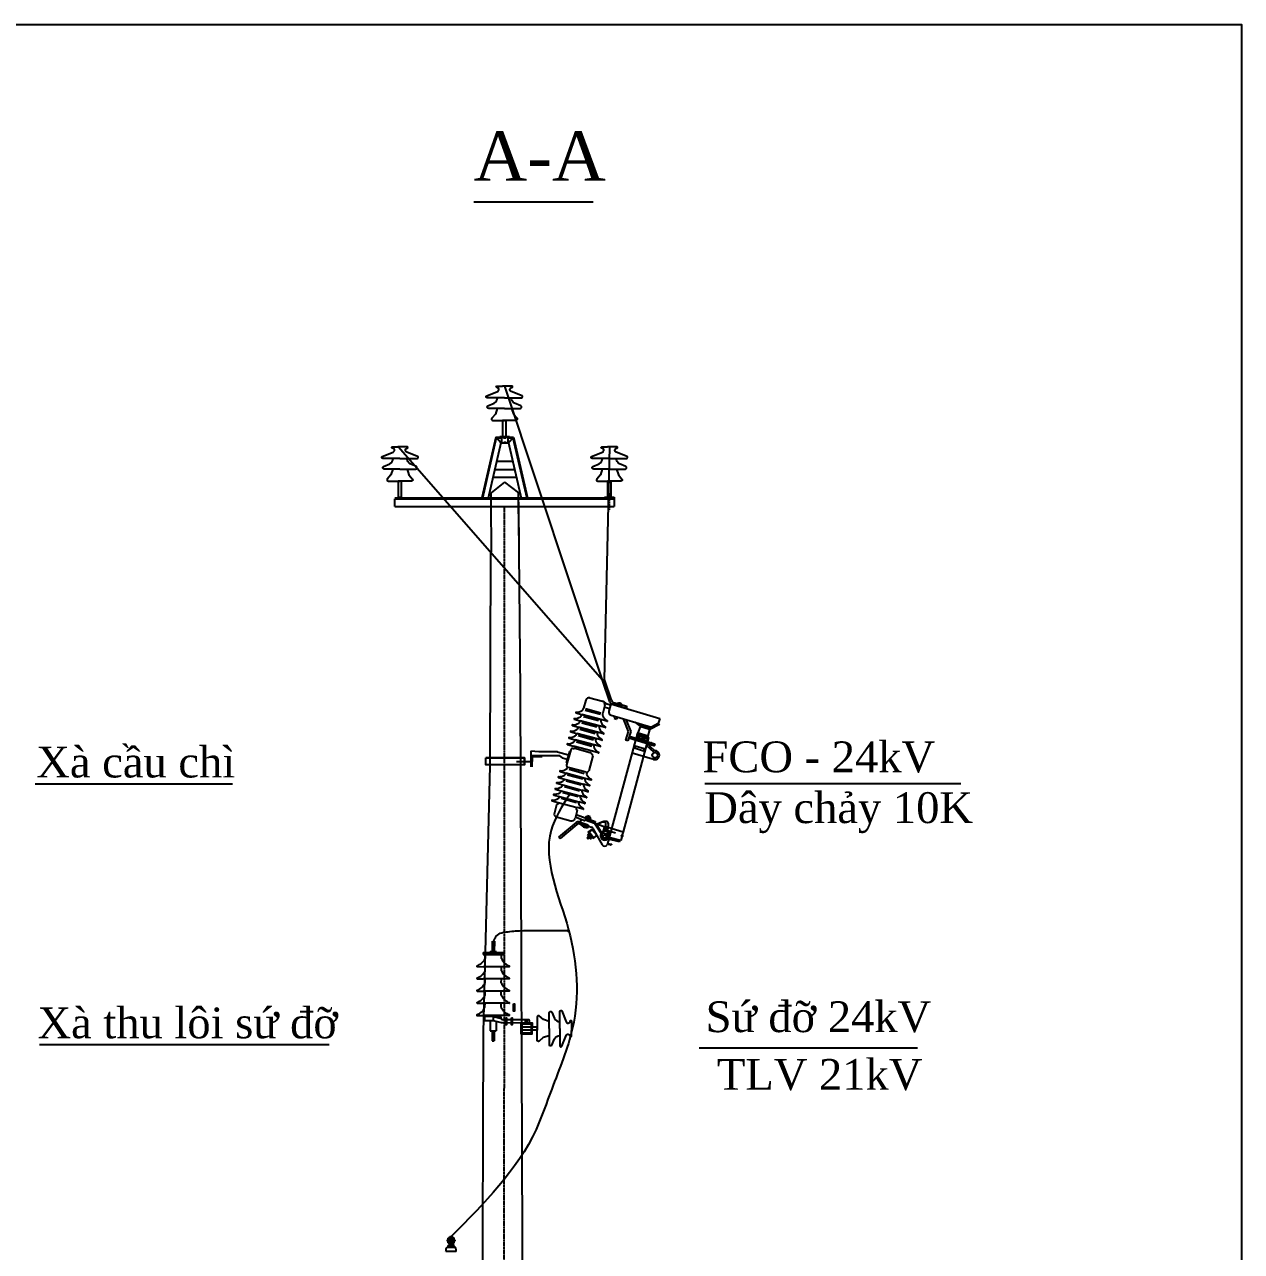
# Model space of a CAD drawing. Header units: inches. Extents: x -246336 to 136055, y -106871 to 69513.
# Drawn here: x -195340 to -188820, y -36802 to -30229 of the extents above; entities that cross this region are included whole.
import ezdxf

# ---------------------------------------------------------------- set-up
doc = ezdxf.new("R2010")
doc.units = ezdxf.units.IN
doc.header["$MEASUREMENT"] = 0
for name, pattern in [('ACAD_ISO10W100', [18.5, 12, -3, 0.5, -3]), ('DASHDOTX2', [2, 1, -0.5, 0, -0.5]), ('DASHED2', [0.375, 0.25, -0.125])]:
    doc.linetypes.add(name, pattern=pattern)
doc.layers.add('Layer1', color=7, linetype='Continuous')
doc.layers.add('XA-TT1', color=7, linetype='Continuous')
doc.styles.add('VIET25', font='VNTIME_0.TTF', dxfattribs={"height": 2.5})
doc.styles.add('VIET4', font='Vhtime.ttf', dxfattribs={"height": 4})

# ---------------------------------------------------------------- blocks, each defined once
blk = doc.blocks.new('SUDUNG')
at = {"layer": 'XA-TT1', "linetype": 'Continuous'}
for points in [[(0, 1.167), (-0.515, 1.167, -0.756652), (-0.532, 1.227), (-0.207, 1.356, 0.805003), (-0.219, 1.476, -1.319257), (-0.218, 1.516), (-0.057, 1.516)], [(0, 1.167), (0.515, 1.167, 0.756652), (0.532, 1.227), (0.207, 1.356, -0.805003), (0.219, 1.476, 1.319257), (0.218, 1.516), (-0.059, 1.516)], [(0, 0.843), (-0.471, 0.843, -0.745259), (-0.495, 0.923), (-0.303, 1.007, 0.255502), (-0.206, 1.162)], [(0, 0.843), (0.471, 0.843, 0.745259), (0.495, 0.923), (0.303, 1.007, -0.255502), (0.206, 1.162)], [(-0.213, 0.843), (-0.271, 0.67), (-0.38, 0.548, 0.566381), (-0.348, 0.483), (0, 0.483)], [(0.213, 0.843), (0.271, 0.67), (0.38, 0.548, -0.566381), (0.348, 0.483), (0, 0.483)]]:
    blk.add_lwpolyline(points, format="xyb", dxfattribs=at)
blk.add_lwpolyline([(-0.052, 0.483), (-0.052, 0), (0.052, 0), (0.052, 0.483)], close=True, dxfattribs=at)
blk = doc.blocks.new('A$C12321B95')
at = {"layer": 'XA-TT1', "linetype": 'Continuous', "xscale": -2.7, "yscale": 2.7, "zscale": 2.7, "rotation": 90}
blk.add_blockref('SUDUNG', (4.095, 1.478), dxfattribs=at)

msp = doc.modelspace()

# ---------------------------------------------------------------- hatches: boundary and pattern name
at = {"layer": 'Layer1'}
h = msp.add_hatch(dxfattribs=at)
h.set_pattern_fill('AR-HBONE', color=256, scale=0.088, style=0)
h.set_pattern_definition([(44.829686, (-237730.836, -38289.89), (0.0375854, 12.6441447), [26.8224, -8.9408]), (134.829686, (-237724.4955, -38283.587), (0.0375854, 12.6441447), [26.8224, -8.9408])])
h.paths.add_polyline_path([(-192002.605, -34071.084), (-191996.985, -34050.357), (-192058.415, -34031.943), (-192064.035, -34052.669), (-192038.572, -34060.302)])
for points in [[(-192823.072, -35140.564), (-192833.962, -35140.531), (-192834.124, -35194.981), (-192823.234, -35195.013)], [(-192824.496, -35619.721), (-192835.386, -35619.689), (-192835.548, -35674.139), (-192824.658, -35674.171)]]:
    msp.add_hatch(color=256, dxfattribs=at).paths.add_polyline_path(points)
at = {"layer": 'XA-TT1'}
h = msp.add_hatch(color=256, dxfattribs=at)
h.paths.add_polyline_path([(-192427.301, -35080.766, 0.4270089), (-192430.79, -35084.087, 0.43279525), (-192427.256, -35087.425)])
h.paths.add_polyline_path([(-192427.301, -35080.766), (-192427.256, -35087.425, 0.39587285), (-192424.122, -35084.107, 0.40153295)])

# ---------------------------------------------------------------- linework, layer by layer
for p, q in [((-192810.749, -32567.431), (-192725.352, -32567.431)), ((-192830.296, -32653.231), (-192705.618, -32653.231)), ((-192821.375, -32613.631), (-192714.726, -32613.631)), ((-193075.105, -36740.161), (-193034.031, -36740.161)), ((-193075.105, -36740.161), (-193075.105, -36747.7)), ((-193070.015, -36731.517), (-193066.474, -36730.014)), ((-193070.015, -36740.161), (-193070.015, -36731.517)), ((-193066.474, -36730.014), (-193042.662, -36730.014)), ((-193062.293, -36724.411), (-193060.809, -36722.926)), ((-193062.293, -36724.411), (-193046.849, -36724.411)), ((-193062.293, -36730.014), (-193062.293, -36724.411)), ((-193062.293, -36740.161), (-193062.293, -36731.517)), ((-193062.293, -36740.161), (-193062.293, -36731.517)), ((-193060.809, -36722.926), (-193060.809, -36730.014)), ((-193060.809, -36722.926), (-193048.327, -36722.926)), ((-193046.843, -36724.411), (-193048.327, -36722.926)), ((-193048.327, -36722.926), (-193048.327, -36730.014)), ((-193046.849, -36730.014), (-193046.849, -36724.411)), ((-193046.849, -36740.161), (-193046.849, -36731.517)), ((-193046.849, -36740.161), (-193046.849, -36731.517)), ((-193039.121, -36731.517), (-193042.662, -36730.014)), ((-193039.121, -36740.161), (-193039.121, -36731.517)), ((-193034.031, -36740.161), (-193034.031, -36747.7)), ((-193026.999, -36802.27), (-193082.138, -36802.27)), ((-193075.105, -36747.7), (-193034.031, -36747.7)), ((-193075.105, -36779.368), (-193034.031, -36779.368)), ((-193070.015, -36756.343), (-193070.015, -36747.7)), ((-193070.015, -36756.343), (-193066.474, -36757.847)), ((-193070.015, -36770.725), (-193066.474, -36769.221)), ((-193070.015, -36779.368), (-193070.015, -36770.725)), ((-193066.474, -36757.847), (-193042.662, -36757.847)), ((-193066.474, -36769.221), (-193042.662, -36769.221)), ((-193062.293, -36747.7), (-193062.293, -36756.343)), ((-193062.293, -36756.343), (-193062.293, -36747.7)), ((-193062.293, -36769.221), (-193062.293, -36757.847)), ((-193062.293, -36779.368), (-193062.293, -36770.725)), ((-193046.849, -36756.343), (-193046.849, -36747.7)), ((-193046.849, -36747.7), (-193046.849, -36756.343)), ((-193046.849, -36769.221), (-193046.849, -36757.847)), ((-193046.849, -36779.368), (-193046.849, -36770.725)), ((-193039.121, -36756.343), (-193042.662, -36757.847)), ((-193039.121, -36770.725), (-193042.662, -36769.221)), ((-193039.121, -36756.343), (-193039.121, -36747.7)), ((-193039.121, -36779.368), (-193039.121, -36770.725))]:
    msp.add_line(p, q)
msp.add_lwpolyline([(-215884.085, -30229.036), (-188820.087, -30229.036), (-188820.087, -49224.345), (-215884.085, -49224.345)], close=True)
for points in [[(-192815.313, -32440.051), (-192890.15, -32765.431)], [(-192812.686, -32443.351), (-192886.934, -32766.171)], [(-192815.313, -32440.051), (-192788.282, -32469.751)], [(-192815.313, -32440.051), (-192720.788, -32440.051)], [(-192812.686, -32443.351), (-192784.563, -32443.351)], [(-192794.45, -32436.098), (-192794.45, -32440.058)], [(-192794.45, -32436.098), (-192741.65, -32436.098)], [(-192794.45, -32440.058), (-192741.65, -32440.058)], [(-192788.282, -32469.751), (-192792.077, -32486.251)], [(-192788.282, -32469.751), (-192747.818, -32469.751)], [(-192784.561, -32440.058), (-192784.578, -32469.751)], [(-192751.561, -32440.058), (-192751.578, -32469.751)], [(-192751.563, -32443.351), (-192723.415, -32443.351)], [(-192747.818, -32469.751), (-192720.788, -32440.051)], [(-192747.818, -32469.751), (-192744.023, -32486.251)], [(-192741.65, -32436.098), (-192741.65, -32440.058)], [(-192723.415, -32443.351), (-192649.166, -32766.171)], [(-192720.788, -32440.051), (-192645.95, -32765.431)], [(-192792.077, -32486.251), (-192857.99, -32772.828)], [(-192744.023, -32486.251), (-192678.11, -32772.828)], [(-193355.45, -32765.431), (-192180.65, -32765.431)], [(-193355.45, -32770.051), (-192180.65, -32770.051)], [(-192233.45, -32761.471), (-192233.45, -32765.431)], [(-192233.45, -32761.471), (-192180.65, -32761.471)], [(-192233.45, -32765.431), (-192180.65, -32765.431)], [(-192180.65, -32761.471), (-192180.65, -32765.431)], [(-192180.65, -32765.431), (-192180.65, -32811.631)], [(-193355.45, -32811.631), (-192180.65, -32811.631)], [(-193082.138, -36802.27), (-193081.894, -36799.143), (-193081.667, -36796.472), (-193081.451, -36794.199), (-193081.238, -36792.266), (-193081.022, -36790.616), (-193080.797, -36789.191), (-193080.555, -36787.933), (-193080.29, -36786.785), (-193079.992, -36785.699), (-193079.641, -36784.662), (-193079.213, -36783.673), (-193078.685, -36782.729), (-193078.034, -36781.829), (-193077.236, -36780.971), (-193076.267, -36780.151), (-193075.105, -36779.368)], [(-193026.999, -36802.27), (-193027.243, -36799.143), (-193027.469, -36796.472), (-193027.686, -36794.199), (-193027.898, -36792.266), (-193028.114, -36790.616), (-193028.339, -36789.191), (-193028.581, -36787.933), (-193028.846, -36786.785), (-193029.144, -36785.699), (-193029.495, -36784.662), (-193029.923, -36783.673), (-193030.451, -36782.729), (-193031.102, -36781.829), (-193031.901, -36780.971), (-193032.869, -36780.151), (-193034.031, -36779.368)]]:
    msp.add_lwpolyline(points)
at = {"color": 9}
for points in [[(-192804.863, -32445.635), (-192810.084, -32450.201)], [(-192803.56, -32447.126), (-192808.78, -32451.692)], [(-192802.256, -32448.616), (-192807.476, -32453.182)], [(-192802.256, -32448.616), (-192807.476, -32453.182)], [(-192800.953, -32450.106), (-192806.173, -32454.672)], [(-192799.649, -32451.597), (-192804.869, -32456.163)], [(-192798.346, -32453.087), (-192803.566, -32457.653)], [(-192797.042, -32454.577), (-192802.262, -32459.143)], [(-192795.738, -32456.068), (-192800.959, -32460.634)], [(-192794.435, -32457.558), (-192799.655, -32462.124)], [(-192794.435, -32457.558), (-192799.655, -32462.124)], [(-192793.131, -32459.048), (-192798.352, -32463.614)], [(-192791.828, -32460.539), (-192797.048, -32465.105)], [(-192790.524, -32462.029), (-192795.745, -32466.595)], [(-192789.221, -32463.52), (-192794.441, -32468.085)], [(-192787.917, -32465.01), (-192793.137, -32469.576)], [(-192748.183, -32465.01), (-192742.963, -32469.576)], [(-192746.879, -32463.52), (-192741.659, -32468.085)], [(-192745.576, -32462.029), (-192740.356, -32466.595)], [(-192744.272, -32460.539), (-192739.052, -32465.105)], [(-192742.969, -32459.048), (-192737.749, -32463.614)], [(-192741.665, -32457.558), (-192736.445, -32462.124)], [(-192741.665, -32457.558), (-192736.445, -32462.124)], [(-192740.362, -32456.068), (-192735.141, -32460.634)], [(-192739.058, -32454.577), (-192733.838, -32459.143)], [(-192737.755, -32453.087), (-192732.534, -32457.653)], [(-192736.451, -32451.597), (-192731.231, -32456.163)], [(-192735.148, -32450.106), (-192729.927, -32454.672)], [(-192733.844, -32448.616), (-192728.624, -32453.182)], [(-192733.844, -32448.616), (-192728.624, -32453.182)], [(-192732.541, -32447.126), (-192727.32, -32451.692)], [(-192731.237, -32445.635), (-192726.017, -32450.201)]]:
    msp.add_lwpolyline(points, dxfattribs=at)
at = {"color": 8, "linetype": 'DASHED2', "ltscale": 0.2}
for points in [[(-192784.576, -32466.451), (-192751.576, -32466.451)], [(-192784.563, -32443.358), (-192751.563, -32443.358)]]:
    msp.add_lwpolyline(points, dxfattribs=at)
at = {"color": 9, "linetype": 'ACAD_ISO10W100', "ltscale": 0.5}
msp.add_lwpolyline([(-192207.05, -32740.12), (-192207.05, -32830.331)], dxfattribs=at)
for centre, radius, start, end in [((-193066.154, -36735.689), 5.684, 47.2152204, 93.227031), ((-193054.571, -36750.596), 20.582, 67.964255, 112.035745), ((-193042.982, -36735.689), 5.684, 86.772969, 132.7847796), ((-193066.154, -36752.171), 5.684, 266.772969, 312.7847796), ((-193066.154, -36774.897), 5.684, 47.2152204, 93.227031), ((-193054.571, -36737.265), 20.582, 247.964255, 292.035745), ((-193054.571, -36789.803), 20.582, 67.964255, 112.035745), ((-193042.982, -36752.171), 5.684, 227.2152204, 273.227031), ((-193042.982, -36774.897), 5.684, 86.772969, 132.7847796)]:
    msp.add_arc(centre, radius, start, end)
at = {"layer": 'Layer1'}
for p, q in [((-192243.197, -33740.853), (-192232.991, -33738.01)), ((-192204.259, -33857.206), (-192243.197, -33740.853)), ((-192223.202, -33767.262), (-192233.379, -33770.189)), ((-192195.707, -33849.421), (-192232.991, -33738.01)), ((-192218.249, -33782.062), (-192228.426, -33784.989)), ((-192332.931, -33848.57), (-192344.482, -33891.171)), ((-192311.339, -33836.189), (-192243.392, -33854.612)), ((-192385.608, -33916.491), (-192353.693, -33925.144)), ((-192344.482, -33891.171), (-192345.192, -33893.789)), ((-192336.531, -33902.444), (-192255.118, -33924.518)), ((-192334.21, -33893.881), (-192252.796, -33915.955)), ((-192243.392, -33854.612), (-192242.5, -33854.879)), ((-192242.585, -33854.817), (-192220.438, -33869.917)), ((-192231.011, -33876.204), (-192242.562, -33918.805)), ((-192206.265, -33895.361), (-192233.861, -33886.716)), ((-192201.245, -33875.93), (-192231.132, -33866.567)), ((-192199.163, -33867.87), (-192209.342, -33907.273)), ((-192199.163, -33867.87), (-191936.976, -33946.465)), ((-192192.622, -33868.479), (-192116.99, -33891.151)), ((-192184.07, -33860.695), (-192113.938, -33881.718)), ((-192160.806, -33878.017), (-192161.178, -33879.257)), ((-192147.407, -33882.033), (-192147.779, -33883.273)), ((-192113.938, -33881.718), (-192116.99, -33891.151)), ((-192394.82, -33950.464), (-192362.905, -33959.117)), ((-192362.905, -33959.117), (-192363.615, -33961.736)), ((-192260.985, -33986.752), (-192362.905, -33959.117)), ((-192362.905, -33959.117), (-192260.985, -33986.752)), ((-192354.954, -33970.391), (-192273.541, -33992.465)), ((-192353.693, -33925.144), (-192354.403, -33927.763)), ((-192251.773, -33952.778), (-192353.693, -33925.144)), ((-192353.693, -33925.144), (-192251.773, -33952.778)), ((-192345.743, -33936.417), (-192264.329, -33958.492)), ((-192251.773, -33952.778), (-192252.483, -33955.397)), ((-192219.858, -33961.432), (-192251.773, -33952.778)), ((-192242.562, -33918.805), (-192243.272, -33921.424)), ((-192197.355, -33928.534), (-191981.498, -33993.24)), ((-192177.714, -33934.422), (-192181.091, -33945.685)), ((-192181.091, -33945.685), (-192167.732, -33949.835)), ((-192164.315, -33938.438), (-192167.732, -33949.835)), ((-192132.915, -33947.851), (-192105.41, -34016.676)), ((-192118.158, -33952.274), (-192092.405, -34016.715)), ((-192039.393, -33987.581), (-192069.084, -33966.985)), ((-192041.633, -33984.359), (-192064.848, -33968.255)), ((-191938.276, -33979.341), (-191985.706, -34003.674)), ((-191939.759, -33977.552), (-191985.705, -34001.124)), ((-191944.514, -33974.266), (-191981.498, -33993.24)), ((-191936.976, -33946.465), (-191944.514, -33974.266)), ((-191939.759, -33977.552), (-191938.276, -33979.341)), ((-192413.243, -34018.411), (-192381.328, -34027.064)), ((-192404.031, -33984.437), (-192372.116, -33993.091)), ((-192381.328, -34027.064), (-192382.038, -34029.683)), ((-192279.407, -34054.698), (-192381.328, -34027.064)), ((-192381.328, -34027.064), (-192279.407, -34054.698)), ((-192373.377, -34038.337), (-192291.963, -34060.412)), ((-192372.116, -33993.091), (-192372.826, -33995.71)), ((-192270.196, -34020.725), (-192372.116, -33993.091)), ((-192372.116, -33993.091), (-192270.196, -34020.725)), ((-192364.166, -34004.364), (-192282.752, -34026.438)), ((-192270.196, -34020.725), (-192270.906, -34023.344)), ((-192238.281, -34029.378), (-192270.196, -34020.725)), ((-192260.985, -33986.752), (-192261.695, -33989.371)), ((-192229.07, -33995.405), (-192260.985, -33986.752)), ((-192105.41, -34016.676), (-192119.53, -34063.459)), ((-192092.405, -34016.715), (-192107.6, -34067.06)), ((-192100.002, -34041.887), (-192038.572, -34060.302)), ((-192058.415, -34031.943), (-192064.035, -34052.669)), ((-192058.415, -34031.943), (-192051.62, -34024.303)), ((-192058.415, -34031.943), (-191996.985, -34050.357)), ((-192051.64, -34024.324), (-192040.774, -33991.722)), ((-192051.62, -34024.303), (-191998.456, -34040.239)), ((-192041.633, -33984.359), (-191985.705, -34001.124)), ((-192039.393, -33987.581), (-191985.706, -34003.674)), ((-192038.055, -33990.31), (-191991.844, -34004.163)), ((-191998.456, -34040.239), (-191990.338, -34006.789)), ((-191996.985, -34050.357), (-191998.456, -34040.239)), ((-192413.756, -34114.27), (-192435.775, -34195.48)), ((-192413.756, -34114.27), (-192435.775, -34195.48)), ((-192431.665, -34086.357), (-192399.75, -34095.011)), ((-192422.454, -34052.384), (-192390.539, -34061.037)), ((-192401.511, -34108.472), (-192402.96, -34108.08)), ((-192297.83, -34122.645), (-192399.75, -34095.011)), ((-192391.8, -34106.284), (-192310.386, -34128.359)), ((-192390.539, -34061.037), (-192391.249, -34063.656)), ((-192389.497, -34097.791), (-192390.715, -34102.282)), ((-192288.619, -34088.672), (-192390.539, -34061.037)), ((-192390.539, -34061.037), (-192288.619, -34088.672)), ((-192382.589, -34072.311), (-192301.175, -34094.385)), ((-192288.619, -34088.672), (-192289.329, -34091.291)), ((-192256.704, -34097.325), (-192288.619, -34088.672)), ((-192279.407, -34054.698), (-192280.118, -34057.317)), ((-192247.493, -34063.352), (-192279.407, -34054.698)), ((-192066.623, -34062.215), (-192201.201, -34558.562)), ((-192005.193, -34080.63), (-192133.609, -34554.25)), ((-192107.6, -34067.06), (-192119.53, -34063.459)), ((-192102.859, -34051.353), (-191967.868, -34091.818)), ((-192063.784, -34052.744), (-191965.037, -34082.345)), ((-191966.044, -34129.075), (-192008.163, -34091.584)), ((-191962.274, -34119.842), (-192005.193, -34080.63)), ((-191996.985, -34050.357), (-192002.605, -34071.084)), ((-191962.076, -34087.792), (-191962.381, -34088.836)), ((-192471.831, -34146.934), (-192586.083, -34146.594)), ((-192484.27, -34125.851), (-192584.106, -34125.554)), ((-192484.27, -34125.851), (-192426.163, -34141.606)), ((-192457.473, -34157.837), (-192471.831, -34146.934)), ((-192457.473, -34157.837), (-192432.407, -34164.633)), ((-192421.161, -34123.158), (-192437.677, -34184.069)), ((-192421.51, -34142.867), (-192421.185, -34142.955)), ((-192421.161, -34123.158), (-192416.508, -34124.419)), ((-192295.471, -34146.342), (-192317.491, -34227.552)), ((-192308.084, -34119.865), (-192309.301, -34124.356)), ((-192303.111, -34135.153), (-192301.662, -34135.545)), ((-192265.915, -34131.299), (-192297.83, -34122.645)), ((-192085.016, -34130.051), (-191976.328, -34162.632)), ((-192471.022, -34231.512), (-192439.107, -34240.165)), ((-192439.107, -34240.165), (-192337.187, -34267.8)), ((-192337.187, -34267.8), (-192439.107, -34240.165)), ((-192437.677, -34184.069), (-192433.024, -34185.331)), ((-192427.155, -34206.935), (-192330.716, -34233.083)), ((-192422.37, -34219.032), (-192340.957, -34241.106)), ((-192488.025, -34294.221), (-192456.11, -34302.874)), ((-192479.524, -34262.867), (-192447.609, -34271.52)), ((-192456.11, -34302.874), (-192354.19, -34330.509)), ((-192447.609, -34271.52), (-192345.689, -34299.154)), ((-192447.45, -34311.529), (-192366.036, -34333.603)), ((-192438.948, -34280.174), (-192357.535, -34302.249)), ((-192430.447, -34248.82), (-192349.033, -34270.894)), ((-192313.774, -34307.808), (-192345.689, -34299.154)), ((-192305.272, -34276.453), (-192337.187, -34267.8)), ((-192505.028, -34356.93), (-192473.113, -34365.584)), ((-192496.527, -34325.576), (-192464.612, -34334.229)), ((-192473.113, -34365.584), (-192371.193, -34393.218)), ((-192464.612, -34334.229), (-192362.691, -34361.863)), ((-192464.453, -34374.238), (-192383.039, -34396.313)), ((-192455.951, -34342.884), (-192374.537, -34364.958)), ((-192330.777, -34370.517), (-192362.691, -34361.863)), ((-192322.275, -34339.162), (-192354.19, -34330.509)), ((-192513.529, -34388.285), (-192481.614, -34396.938)), ((-192489.98, -34410.117), (-192501.588, -34452.928)), ((-192481.614, -34396.938), (-192379.694, -34424.573)), ((-192379.131, -34440.172), (-192390.739, -34482.983)), ((-192347.779, -34433.226), (-192379.694, -34424.573)), ((-192339.278, -34401.871), (-192371.193, -34393.218)), ((-192489.207, -34474.521), (-192412.331, -34495.364)), ((-192384.406, -34503.91), (-192478.396, -34582.778)), ((-192389.101, -34474.309), (-192339.991, -34492.743)), ((-192384.82, -34461.154), (-192282.481, -34499.567)), ((-192368.594, -34500.377), (-192321.029, -34517.366)), ((-192357.739, -34486.464), (-192362.983, -34502.381)), ((-192337.158, -34491.456), (-192336.199, -34488.9)), ((-192336.287, -34489.133), (-192286.59, -34507.787)), ((-192335.22, -34479.559), (-192309.365, -34489.316)), ((-192335.093, -34479.237), (-192333.917, -34476.235)), ((-192333.366, -34487.614), (-192284.645, -34505.902)), ((-192327.443, -34471.77), (-192331.583, -34473.808)), ((-192309.908, -34478.64), (-192327.443, -34471.77)), ((-192326.986, -34482.666), (-192325.724, -34479.445)), ((-192325.092, -34472.691), (-192323.331, -34467.809)), ((-192309.797, -34473.111), (-192323.331, -34467.809)), ((-192317.599, -34486.209), (-192316.383, -34483.105)), ((-192311.594, -34478.092), (-192309.797, -34473.111)), ((-192310.681, -34480.613), (-192310.681, -34480.613)), ((-192309.908, -34478.64), (-192308.475, -34482.511)), ((-192309.365, -34489.316), (-192308.189, -34486.315)), ((-192286.59, -34507.787), (-192250.919, -34562.861)), ((-192280.047, -34510.243), (-192285.493, -34508.382)), ((-192282.481, -34499.567), (-192284.645, -34505.902)), ((-192381.181, -34515.016), (-192471.179, -34590.534)), ((-192458.155, -34565.794), (-192451.289, -34573.844)), ((-192446.749, -34556.222), (-192439.883, -34564.273)), ((-192365.369, -34511.483), (-192324.256, -34526.312)), ((-192321.029, -34517.366), (-192324.256, -34526.312)), ((-192322.696, -34521.988), (-192304.778, -34528.713)), ((-192321.91, -34574.608), (-192321.205, -34570.54)), ((-192321.91, -34574.608), (-192310.197, -34589.354)), ((-192320.255, -34556.616), (-192295.6, -34537.409)), ((-192293.254, -34589.748), (-192320.255, -34556.616)), ((-192320.251, -34573.29), (-192320.251, -34573.29)), ((-192317.018, -34565.103), (-192319.542, -34567.108)), ((-192314.784, -34563.329), (-192317.018, -34565.103)), ((-192299.56, -34586.525), (-192317.018, -34565.103)), ((-192315.131, -34556.718), (-192293.433, -34539.815)), ((-192291.687, -34585.485), (-192315.131, -34556.718)), ((-192311.458, -34571.925), (-192314.069, -34573.999)), ((-192275.869, -34570.977), (-192298.223, -34543.547)), ((-192295.699, -34536.43), (-192245.171, -34624.459)), ((-192293.254, -34589.748), (-192274.064, -34574.123)), ((-192291.687, -34585.485), (-192275.232, -34572.088)), ((-192280.047, -34510.243), (-192234.999, -34525.636)), ((-192280.047, -34510.243), (-192244.983, -34564.38)), ((-192244.29, -34566.434), (-192232.258, -34531.222)), ((-192241.157, -34557.265), (-192217.767, -34567.386)), ((-192210.703, -34549.984), (-192239.548, -34552.559)), ((-192220.121, -34544.756), (-192174.05, -34559.033)), ((-192209.114, -34548.164), (-192219.096, -34559.601)), ((-192201.201, -34558.562), (-192218.948, -34624.013)), ((-192215.225, -34528.959), (-192133.609, -34554.25)), ((-192204.916, -34549.468), (-192211.146, -34556.605)), ((-192133.609, -34554.25), (-192137.902, -34570.085)), ((-192478.396, -34582.778), (-192471.179, -34590.534)), ((-192327.722, -34587.486), (-192322.963, -34592.416)), ((-192318.081, -34579.393), (-192327.68, -34587.451)), ((-192313.845, -34584.762), (-192322.963, -34592.416)), ((-192310.197, -34589.354), (-192305.593, -34589.671)), ((-192305.12, -34579.702), (-192307.829, -34581.854)), ((-192299.831, -34586.74), (-192302.356, -34588.745)), ((-192297.327, -34584.75), (-192299.56, -34586.525)), ((-192151.573, -34608.539), (-192210.526, -34592.952)), ((-192146.182, -34600.621), (-192208.162, -34584.233)), ((-192151.573, -34608.539), (-192149.264, -34599.806)), ((-192140.794, -34580.747), (-192146.182, -34600.621)), ((-192833.962, -35140.531), (-192834.124, -35194.981)), ((-192823.072, -35140.564), (-192823.234, -35195.013)), ((-192883.145, -35200.28), (-192883.177, -35211.17)), ((-192883.177, -35211.17), (-192774.277, -35211.494)), ((-192883.145, -35200.28), (-192774.245, -35200.604)), ((-192872.352, -35232.983), (-192872.287, -35211.203)), ((-192845.014, -35194.949), (-192845.03, -35200.394)), ((-192845.014, -35194.949), (-192812.344, -35195.046)), ((-192834.124, -35194.981), (-192823.234, -35195.013)), ((-192812.344, -35195.046), (-192812.36, -35200.491)), ((-192785.232, -35233.241), (-192785.167, -35211.462)), ((-192774.245, -35200.604), (-192774.277, -35211.494)), ((-192913.941, -35276.419), (-192883.371, -35276.51)), ((-192774.472, -35276.834), (-192883.371, -35276.51)), ((-192872.546, -35298.322), (-192872.481, -35276.542)), ((-192785.426, -35298.581), (-192785.362, -35276.801)), ((-192743.902, -35276.925), (-192774.472, -35276.834)), ((-192914.135, -35341.759), (-192883.565, -35341.85)), ((-192774.666, -35342.173), (-192883.565, -35341.85)), ((-192872.74, -35363.662), (-192872.675, -35341.882)), ((-192785.621, -35363.921), (-192785.556, -35342.141)), ((-192744.096, -35342.264), (-192774.666, -35342.173)), ((-192914.329, -35407.099), (-192883.76, -35407.189)), ((-192774.86, -35407.513), (-192883.76, -35407.189)), ((-192872.934, -35429.002), (-192872.87, -35407.222)), ((-192785.815, -35429.261), (-192785.75, -35407.481)), ((-192744.29, -35407.604), (-192774.86, -35407.513)), ((-192914.524, -35472.438), (-192883.954, -35472.529)), ((-192775.054, -35472.853), (-192883.954, -35472.529)), ((-192873.129, -35494.341), (-192873.064, -35472.561)), ((-192786.009, -35494.6), (-192785.944, -35472.82)), ((-192744.485, -35472.944), (-192775.054, -35472.853)), ((-192914.718, -35537.778), (-192884.148, -35537.869)), ((-192775.249, -35538.193), (-192884.148, -35537.869)), ((-192873.339, -35565.126), (-192873.274, -35543.346)), ((-192791.6, -35543.589), (-192873.274, -35543.346)), ((-192829.714, -35543.476), (-192829.779, -35565.256)), ((-192829.714, -35543.476), (-192786.187, -35554.495)), ((-192786.187, -35554.403), (-192786.171, -35549.05)), ((-192780.758, -35559.864), (-192638.566, -35560.287)), ((-192744.679, -35538.283), (-192775.249, -35538.193)), ((-192658.035, -35560.229), (-192658.084, -35576.656)), ((-192649.115, -35560.255), (-192649.164, -35576.682)), ((-192873.339, -35565.126), (-192829.779, -35565.256)), ((-192846.114, -35565.207), (-192846.276, -35619.657)), ((-192846.276, -35619.657), (-192813.606, -35619.754)), ((-192835.386, -35619.689), (-192835.548, -35674.139)), ((-192829.779, -35565.256), (-192792.75, -35574.63)), ((-192824.496, -35619.721), (-192824.658, -35674.171)), ((-192813.456, -35569.388), (-192813.606, -35619.754)), ((-192779.549, -35576.295), (-192638.615, -35576.714)), ((-192635.852, -35563.017), (-192635.884, -35573.999)), ((-192835.548, -35674.139), (-192824.658, -35674.171))]:
    msp.add_line(p, q, dxfattribs=at)
for points in [[(-192068.494, -34093.257), (-192019.511, -34108.254), (-192023.597, -34121.6), (-192072.58, -34106.602)], [(-192719.555, -35475.801), (-192715.224, -35475.798), (-192715.34, -35514.787), (-192719.671, -35514.775)], [(-192762.227, -35549.852), (-192757.896, -35549.864), (-192758.011, -35588.807), (-192762.343, -35588.794)], [(-192731.041, -35549.944), (-192726.71, -35549.957), (-192726.825, -35588.9), (-192731.157, -35588.887)]]:
    msp.add_lwpolyline(points, close=True, dxfattribs=at)
for centre, radius in [((-191962.345, -34143.521), 14.913), ((-192231.4, -34579.738), 8.793), ((-192217.675, -34536.913), 3.321), ((-192139.912, -34575.361), 2.214)]:
    msp.add_circle(centre, radius, dxfattribs=at)
for centre, radius, start, end in [((-192315.944, -33853.176), 17.6, 74.8296857, 164.8296857), ((-192179.016, -33843.836), 17.6, 198.5031929, 253.3131323), ((-192385.032, -33914.367), 2.2, 103.2431691, 254.8296857), ((-192381.486, -33858.666), 53.712, 265.6756337, 302.3210219), ((-192362.178, -33889.184), 17.6, 302.3210219, 344.8296857), ((-192247.998, -33871.599), 17.6, 344.8296857, 74.8296857), ((-192192.301, -33911.675), 17.6, 165.515293, 253.3131323), ((-192187.568, -33851.62), 17.6, 198.5031929, 253.3131323), ((-192155.514, -33884.117), 19.663, 29.7014467, 116.9248179), ((-192403.455, -33982.314), 2.2, 103.2431691, 254.8296857), ((-192399.909, -33926.613), 53.712, 265.6756337, 302.3210219), ((-192394.244, -33948.341), 2.2, 103.2431691, 254.8296857), ((-192390.698, -33892.64), 53.712, 265.6756337, 302.3210219), ((-192380.601, -33957.13), 17.6, 302.3210219, 344.8296857), ((-192371.39, -33923.157), 17.6, 302.3210219, 344.8296857), ((-192235.496, -33960.003), 17.6, 164.8296857, 207.3383494), ((-192203.418, -33943.419), 53.712, 207.3383494, 243.9837376), ((-192226.285, -33926.03), 17.6, 164.8296857, 207.3383494), ((-192194.206, -33909.445), 53.712, 207.3383494, 243.9837376), ((-192219.282, -33959.308), 2.2, 254.8296857, 46.4162022), ((-192421.878, -34050.261), 2.2, 103.2431691, 254.8296857), ((-192418.332, -33994.56), 53.712, 265.6756337, 302.3210219), ((-192412.667, -34016.287), 2.2, 103.2431691, 254.8296857), ((-192409.121, -33960.587), 53.712, 265.6756337, 302.3210219), ((-192399.024, -34025.077), 17.6, 302.3210219, 344.8296857), ((-192389.813, -33991.104), 17.6, 302.3210219, 344.8296857), ((-192253.919, -34027.95), 17.6, 164.8296857, 207.3383494), ((-192221.84, -34011.365), 53.712, 207.3383494, 243.9837376), ((-192244.708, -33993.976), 17.6, 164.8296857, 207.3383494), ((-192212.629, -33977.392), 53.712, 207.3383494, 243.9837376), ((-192237.705, -34027.255), 2.2, 254.8296857, 46.4162022), ((-192228.494, -33993.282), 2.2, 254.8296857, 46.4162022), ((-192038.687, -33992.418), 2.2, 73.3131323, 161.5673991), ((-191962.526, -33828.752), 176.452, 244.1748316, 262.4514331), ((-191992.476, -34006.27), 2.2, 346.3583838, 73.3131323), ((-192431.09, -34084.234), 2.2, 103.2431691, 254.8296857), ((-192427.544, -34028.533), 53.712, 265.6756337, 302.3210219), ((-192405.263, -34116.573), 8.8, 74.8296857, 164.8296857), ((-192399.208, -34099.979), 8.8, 254.8296857, 344.8296857), ((-192408.236, -34059.051), 17.6, 302.3210219, 344.8296857), ((-192272.342, -34095.896), 17.6, 164.8296857, 207.3383494), ((-192240.263, -34079.312), 53.712, 207.3383494, 243.9837376), ((-192263.131, -34061.923), 17.6, 164.8296857, 207.3383494), ((-192231.052, -34045.339), 53.712, 207.3383494, 243.9837376), ((-192256.128, -34095.202), 2.2, 254.8296857, 46.4162022), ((-192246.917, -34061.228), 2.2, 254.8296857, 46.4162022), ((-191980.614, -34083.412), 4.4, 166.1422532, 256.5656303), ((-191980.326, -34082.53), 4.563, 77.4061572, 177.8420659), ((-191966.605, -34087.604), 4.4, 253.3131323, 343.7365094), ((-191966.3, -34086.56), 4.4, 343.7365094, 73.3131323), ((-192300.808, -34126.659), 8.8, 164.8296857, 254.8296857), ((-192303.965, -34144.039), 8.8, 344.8296857, 74.8296857), ((-192265.34, -34129.175), 2.2, 254.8296857, 46.4162022), ((-191962.345, -34143.521), 23.68, 233.807223, 89.8296857), ((-192470.447, -34229.389), 2.2, 103.2431691, 254.8296857), ((-192466.901, -34173.688), 53.712, 265.6756337, 302.3210219), ((-192456.094, -34235.56), 17.6, 302.3210219, 344.8296857), ((-192447.593, -34204.205), 17.6, 302.3210219, 323.7500171), ((-192427.282, -34197.783), 8.8, 164.8296857, 221.3415075), ((-192440.496, -34209.409), 8.8, 323.7500171, 41.3415075), ((-192320.452, -34241.957), 8.8, 108.3178638, 185.9093542), ((-192311.699, -34241.051), 17.6, 185.9093542, 207.3383494), ((-192325.984, -34225.249), 8.8, 288.3178638, 344.8296857), ((-192487.449, -34292.098), 2.2, 103.2431691, 254.8296857), ((-192483.903, -34236.397), 53.712, 265.6756337, 302.3210219), ((-192478.948, -34260.743), 2.2, 103.2431691, 254.8296857), ((-192475.402, -34205.042), 53.712, 265.6756337, 302.3210219), ((-192473.097, -34298.269), 17.6, 302.3210219, 344.8296857), ((-192464.595, -34266.914), 17.6, 302.3210219, 344.8296857), ((-192328.702, -34303.76), 17.6, 164.8296857, 207.3383494), ((-192296.623, -34287.176), 53.712, 207.3383494, 243.9837376), ((-192320.201, -34272.405), 17.6, 164.8296857, 207.3383494), ((-192288.122, -34255.821), 53.712, 207.3383494, 243.9837376), ((-192279.62, -34224.466), 53.712, 207.3383494, 243.9837376), ((-192313.198, -34305.684), 2.2, 254.8296857, 46.4162022), ((-192304.697, -34274.33), 2.2, 254.8296857, 46.4162022), ((-192509.408, -34330.461), 53.712, 265.6756337, 302.3210219), ((-192504.452, -34354.807), 2.2, 103.2431691, 254.8296857), ((-192500.906, -34299.106), 53.712, 265.6756337, 302.3210219), ((-192495.951, -34323.452), 2.2, 103.2431691, 254.8296857), ((-192492.405, -34267.751), 53.712, 265.6756337, 302.3210219), ((-192490.1, -34360.978), 17.6, 302.3210219, 344.8296857), ((-192481.598, -34329.623), 17.6, 302.3210219, 344.8296857), ((-192345.705, -34366.469), 17.6, 164.8296857, 207.3383494), ((-192313.626, -34349.885), 53.712, 207.3383494, 243.9837376), ((-192337.203, -34335.115), 17.6, 164.8296857, 207.3383494), ((-192305.124, -34318.53), 53.712, 207.3383494, 243.9837376), ((-192330.201, -34368.393), 2.2, 254.8296857, 46.4162022), ((-192321.699, -34337.039), 2.2, 254.8296857, 46.4162022), ((-192512.954, -34386.162), 2.2, 103.2431691, 254.8296857), ((-192485.734, -34411.269), 4.4, 101.9021654, 164.8296857), ((-192488.986, -34395.839), 11.368, 281.9021654, 349.2115759), ((-192372.778, -34427.348), 11.368, 160.4477954, 227.7572059), ((-192383.378, -34439.021), 4.4, 344.8296857, 47.7572059), ((-192354.206, -34397.824), 17.6, 164.8296857, 207.3383494), ((-192322.127, -34381.239), 53.712, 207.3383494, 243.9837376), ((-192347.204, -34431.103), 2.2, 254.8296857, 46.4162022), ((-192338.702, -34399.748), 2.2, 254.8296857, 46.4162022), ((-192484.601, -34457.534), 17.6, 164.8296857, 254.8296857), ((-192407.726, -34478.378), 17.6, 254.8296857, 344.8296857), ((-192373.093, -34517.392), 17.6, 75.1904049, 130.0003444), ((-192339.218, -34490.683), 2.2, 249.4260875, 339.4260875), ((-192334.14, -34489.673), 2.2, 69.4260875, 159.4260875), ((-192329.821, -34477.84), 4.4, 68.6065248, 158.6065248), ((-192329.821, -34477.84), 4.4, 338.6065248, 68.6065248), ((-192312.286, -34484.71), 4.4, 68.6065248, 158.6065248), ((-192312.286, -34484.71), 4.4, 338.6065248, 68.6065248), ((-192369.868, -34528.498), 17.6, 75.1904049, 130.0003444), ((-192331.85, -34500.084), 30.535, 206.5207436, 304.9373635), ((-192316.805, -34570.553), 4.4, 128.4607533, 218.4607533), ((-192316.805, -34570.553), 4.4, 218.4607533, 308.4607533), ((-192310.963, -34545.191), 17.6, 29.8551114, 69.4260875), ((-192230.917, -34574.724), 23.255, 149.3286634, 33.4048387), ((-192230.917, -34574.724), 15.059, 155.8782126, 38.9376423), ((-192248.677, -34566.772), 4.4, 335.8782126, 32.9306516), ((-192236.422, -34529.799), 4.4, 341.1351017, 71.1351017), ((-192217.673, -34536.857), 8.269, 72.7828475, 252.7828475), ((-192215.781, -34562.495), 4.4, 138.8861421, 218.9376423), ((-192207.831, -34559.499), 4.4, 138.8861421, 213.4048387), ((-192140.895, -34574.997), 5.752, 249.768717, 79.8906543), ((-192305.092, -34585.299), 4.4, 128.4607533, 218.4607533), ((-192305.092, -34585.299), 4.4, 218.4607533, 308.4607533), ((-192232.25, -34613.053), 17.236, 221.4372721, 320.5135989), ((-192913.934, -35274.241), 2.178, 120.5605227, 269.8296857), ((-192943.734, -35263.985), 79.037, 291.1351355, 334.2501418), ((-192943.54, -35198.646), 79.037, 291.1351355, 334.2501418), ((-192713.841, -35199.328), 79.037, 205.4092295, 248.5242358), ((-192743.895, -35274.747), 2.178, 269.8296857, 59.0988486), ((-192914.129, -35339.581), 2.178, 120.5605227, 269.8296857), ((-192943.928, -35329.325), 79.037, 291.1351355, 334.2501418), ((-192714.229, -35330.008), 79.037, 205.4092295, 248.5242358), ((-192714.035, -35264.668), 79.037, 205.4092295, 248.5242358), ((-192744.09, -35340.086), 2.178, 269.8296857, 59.0988486), ((-192914.323, -35404.921), 2.178, 120.5605227, 269.8296857), ((-192944.123, -35394.665), 79.037, 291.1351355, 334.2501418), ((-192714.424, -35395.348), 79.037, 205.4092295, 248.5242358), ((-192744.284, -35405.426), 2.178, 269.8296857, 59.0988486), ((-192914.517, -35470.26), 2.178, 120.5605227, 269.8296857), ((-192944.317, -35460.004), 79.037, 291.1351355, 334.2501418), ((-192714.618, -35460.687), 79.037, 205.4092295, 248.5242358), ((-192744.478, -35470.766), 2.178, 269.8296857, 59.0988486), ((-192914.711, -35535.6), 2.178, 120.5605227, 269.8296857), ((-192791.616, -35549.034), 5.445, 359.8296857, 89.8296857), ((-192780.742, -35554.419), 5.445, 179.8296857, 269.8296857), ((-192744.672, -35536.105), 2.178, 269.8296857, 59.0988486), ((-192638.574, -35563.009), 2.723, 359.8296857, 89.8296857), ((-192779.387, -35521.845), 54.45, 255.7934422, 269.8296857), ((-192638.607, -35573.991), 2.723, 269.8296857, 359.8296857)]:
    msp.add_arc(centre, radius, start, end, dxfattribs=at)
for points in [[(-192315.993, -34482.34), (-192317.174, -34478.1), (-192320.312, -34476.625), (-192323.37, -34477.256), (-192325.724, -34479.445)], [(-192314.79, -34574.464), (-192315.898, -34578.723), (-192313.925, -34581.575), (-192310.963, -34582.565), (-192307.829, -34581.854)]]:
    msp.add_spline(points, degree=3, dxfattribs=at)
for points, knots in [([(-192212.162, -34529.908), (-192212.039, -34528.834), (-192210.605, -34515.958), (-192213.907, -34498.525), (-192228.037, -34497.364), (-192247.577, -34500.756), (-192271.53, -34513.364)], [4.01294699, 4.01294699, 4.01294699, 4.01294699, 6.87586111, 8.08415468, 9.89582718, 10.65164615, 10.65164615, 10.65164615, 10.65164615]), ([(-192232.594, -34551.938), (-192231.71, -34549.013), (-192228.77, -34539.289), (-192223.507, -34527.353), (-192226.247, -34499.249), (-192241.251, -34501.744), (-192252.662, -34504.991), (-192269.124, -34513.975)], [3.67386004, 3.67386004, 3.67386004, 3.67386004, 3.97203619, 6.87586111, 8.08415468, 9.89582718, 10.65164615, 10.65164615, 10.65164615, 10.65164615]), ([(-192217.067, -34617.078), (-192211.182, -34618.57), (-192204.666, -34620.185), (-192194.441, -34621.069), (-192197.118, -34626.305), (-192206.368, -34622.84), (-192212.887, -34620.48), (-192217.534, -34618.8)], [0.06410885, 0.06410885, 0.06410885, 0.06410885, 2.34854261, 2.56954047, 2.92044814, 3.62650297, 5.41498362, 5.41498362, 5.41498362, 5.41498362])]:
    msp.add_open_spline(points, degree=3, knots=knots, dxfattribs=at)
at = {"layer": 'XA-TT1', "color": 6}
for p, q in [((-192243.197, -33740.853), (-192766.712, -32165.859)), ((-192243.197, -33740.853), (-193339.093, -32491.232)), ((-192232.991, -33738.01), (-192204.062, -32491.232))]:
    msp.add_line(p, q, dxfattribs=at)
at = {"layer": 'XA-TT1'}
for p, q in [((-192767.855, -32680.449), (-192840.302, -32738.047)), ((-192767.855, -32680.449), (-192693.797, -32738.047)), ((-193355.45, -32811.631), (-193355.45, -32770.051)), ((-192840.448, -32787.149), (-192840.302, -32738.047)), ((-192691.574, -32965.671), (-192693.797, -32738.047)), ((-192661.683, -34158.171), (-192869.199, -34158.171)), ((-192704.928, -34177.09), (-192627.294, -34177.321)), ((-192661.683, -34196.028), (-192661.683, -34158.171)), ((-192627.096, -34122.206), (-192627.203, -34146.472)), ((-192584.106, -34125.554), (-192627.096, -34122.206)), ((-192676.835, -35598.564), (-192667.693, -35598.592))]:
    msp.add_line(p, q, dxfattribs=at)
at = {"layer": 'XA-TT1', "color": 4, "linetype": 'DASHDOTX2', "ltscale": 2}
msp.add_line((-192772.174, -41015.9), (-192767.856, -32811.631), dxfattribs=at)
at = {"layer": 'XA-TT1', "color": 3}
for p, q in [((-195282.902, -34297.063), (-194226.683, -34297.063)), ((-191694.364, -34295.373), (-190323.029, -34295.373)), ((-195259.296, -35694.295), (-193707.868, -35694.295)), ((-191725.483, -35711.88), (-190556.382, -35711.88))]:
    msp.add_line(p, q, dxfattribs=at)
at = {"layer": 'XA-TT1', "color": 1, "flags": 128}
msp.add_lwpolyline([(-192932.508, -31178.66), (-192293.266, -31178.66)], dxfattribs=at)
at = {"layer": 'XA-TT1', "color": 7, "flags": 128}
for points in [[(-192838.038, -33056.423), (-192840.448, -32787.149)], [(-192694.531, -32759.737), (-192694.48, -32774.271)], [(-192693.943, -32787.149), (-192691.313, -33056.423)], [(-192845.876, -34202.274), (-192841.206, -33056.423)], [(-192691.313, -33056.423), (-192684.081, -33796.836)], [(-192684.081, -33796.836), (-192672.361, -37235.73)], [(-192567.143, -34146.651), (-192627.203, -34146.472), (-192627.381, -34206.532)], [(-192567.161, -34152.657), (-192621.215, -34152.496), (-192621.375, -34206.55)], [(-192880.997, -35625.241), (-192845.876, -34202.274)], [(-192886.319, -37235.73), (-192880.997, -35625.241)]]:
    msp.add_lwpolyline(points, dxfattribs=at)
at = {"layer": 'XA-TT1'}
msp.add_lwpolyline([(-192869.199, -34158.171), (-192661.683, -34158.171), (-192661.683, -34196.028), (-192869.199, -34196.028)], close=True, dxfattribs=at)
at = {"layer": 'XA-TT1', "color": 7, "flags": 128}
for points in [[(-192679.981, -35637.776), (-192679.803, -35577.716), (-192621.147, -35577.891), (-192621.326, -35637.95)], [(-192674.705, -35632.531), (-192674.557, -35582.993), (-192626.424, -35583.136), (-192626.571, -35632.674)]]:
    msp.add_lwpolyline(points, close=True, dxfattribs=at)
at = {"layer": 'XA-TT1'}
msp.add_circle((-192427.456, -35084.097), 3.334, dxfattribs=at)
at = {"layer": 'XA-TT1', "color": 6}
msp.add_spline([(-192420.69, -34355.289), (-192518.795, -34545.819), (-192425.584, -35078.55), (-192404.161, -35605.051), (-192515.746, -35932.396), (-192599.435, -36148.305), (-193054.568, -36722.926)], degree=3, dxfattribs=at)
at = {"layer": 'XA-TT1'}
msp.add_open_spline([(-192828.088, -35141.737), (-192823.81, -35131.556), (-192814.94, -35110.448), (-192783.813, -35092.078), (-192747.226, -35088.935), (-192668.639, -35080.121), (-192600.708, -35083.02), (-192428.008, -35083.001)], degree=3, knots=[0, 0, 0, 0, 0.49179905, 1.01966968, 1.53378297, 2.15490514, 4.61478703, 4.61478703, 4.61478703, 4.61478703], dxfattribs=at)

# ---------------------------------------------------------------- block references
at = {"layer": 'XA-TT1', "yscale": 66, "zscale": 66}
for p, xscale, rotation in [((-192671.724, -32165.859), -66, 90), ((-193231.365, -32491.232), -66, 90), ((-192109.295, -32491.232), -66, 90), ((-192409.364, -35511.023), 66, 179.8296856625987)]:
    msp.add_blockref('A$C12321B95', p, dxfattribs=dict(at, xscale=xscale, rotation=rotation))

# ---------------------------------------------------------------- texts
at = {"layer": 'XA-TT1', "style": 'VIET25'}
for s, p in [('Xµ cÇu ch× ', (-195277.01, -34262.797)), ('FCO - 24kV', (-191707.745, -34234.803)), ('D©y ch¶y 10K', (-191697.845, -34507.208)), ('Xµ thu l«i sø ®ì ', (-195270.729, -35660.103)), ('Sø ®ì 24kV', (-191690.787, -35627.106)), ('TLV 21kV', (-191630.32, -35936.204))]:
    msp.add_text(s, height=165, dxfattribs=at).set_placement(p)
at = {"layer": 'XA-TT1', "insert": (-192934.864, -30802.34), "char_height": 264, "width": 421.08, "attachment_point": 1, "style": 'VIET4'}
msp.add_mtext('A-A', dxfattribs=at)

doc.saveas('drawing.dxf')
